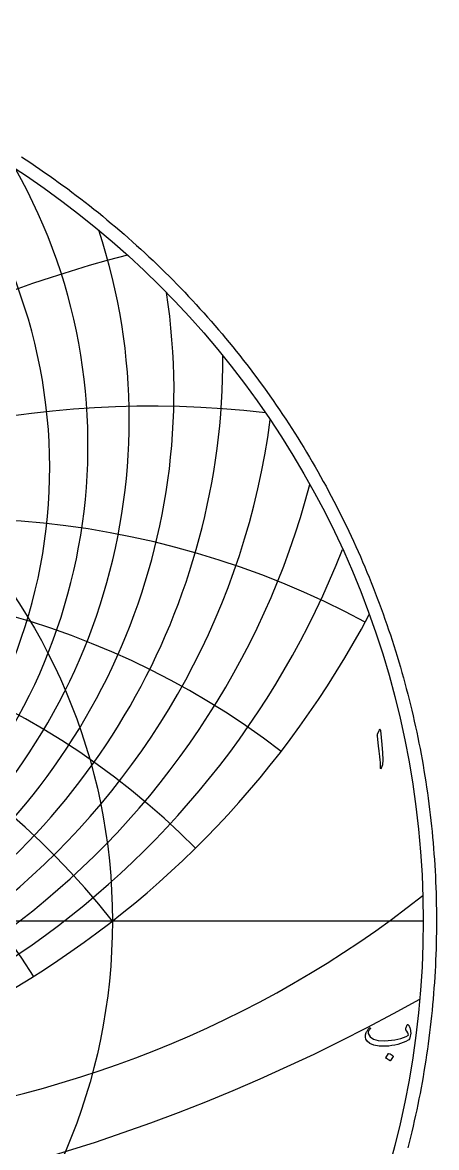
# Model space of a CAD drawing. Header units: millimetres. Extents: x -80 to 80, y -80 to 82.
# Drawn here: x 43.9 to 80.4, y -20 to 79.2 of the extents above; entities that cross this region are included whole.
import ezdxf

# ---------------------------------------------------------------- set-up
doc = ezdxf.new("R2010")
doc.units = ezdxf.units.MM
for name, color, linetype in [('CUT_OUTER', 1, 'Continuous'), ('ENGRAVE', 7, 'Continuous'), ('ENGRAVE_FINE', 8, 'Continuous'), ('TEXT', 5, 'Continuous')]:
    doc.layers.add(name, color=color, linetype=linetype)

msp = doc.modelspace()

# ---------------------------------------------------------------- linework, layer by layer
at = {"layer": 'CUT_OUTER'}
msp.add_lwpolyline([(43.8278, 67.3681), (44.2403, 67.0979), (44.6512, 66.8252), (45.0604, 66.55), (45.4679, 66.2722), (45.8736, 65.992), (46.2777, 65.7093), (46.68, 65.4241), (47.0806, 65.1364), (47.4794, 64.8463), (47.8764, 64.5538), (48.2715, 64.2588), (48.6649, 63.9614), (49.0565, 63.6616), (49.4462, 63.3594), (49.834, 63.0548), (50.22, 62.7479), (50.604, 62.4385), (50.9862, 62.1269), (51.3664, 61.8128), (51.7447, 61.4965), (52.1211, 61.1778), (52.4955, 60.8569), (52.8679, 60.5336), (53.2384, 60.2081), (53.6068, 59.8803), (53.9732, 59.5502), (54.3376, 59.2179), (54.6999, 58.8834), (55.0602, 58.5467), (55.4184, 58.2077), (55.7745, 57.8666), (56.1285, 57.5233), (56.4804, 57.1778), (56.8302, 56.8302), (57.1778, 56.4804), (57.5233, 56.1285), (57.8666, 55.7745), (58.2077, 55.4184), (58.5467, 55.0602), (58.8834, 54.6999), (59.2179, 54.3376), (59.5502, 53.9732), (59.8803, 53.6068), (60.2081, 53.2384), (60.5336, 52.8679), (60.8569, 52.4955), (61.1778, 52.1211), (61.4965, 51.7447), (61.8128, 51.3664), (62.1269, 50.9862), (62.4385, 50.604), (62.7479, 50.22), (63.0548, 49.834), (63.3594, 49.4462), (63.6616, 49.0565), (63.9614, 48.6649), (64.2588, 48.2715), (64.5538, 47.8764), (64.8463, 47.4794), (65.1364, 47.0806), (65.4241, 46.68), (65.7093, 46.2777), (65.992, 45.8736), (66.2722, 45.4679), (66.55, 45.0604), (66.8252, 44.6512), (67.0979, 44.2403), (67.3681, 43.8278), (67.6358, 43.4136), (67.9009, 42.9978), (68.1634, 42.5803), (68.4234, 42.1613), (68.6808, 41.7406), (68.9356, 41.3184), (69.1879, 40.8947), (69.4375, 40.4694), (69.6845, 40.0426), (69.9289, 39.6142), (70.1706, 39.1844), (70.4098, 38.7531), (70.6462, 38.3204), (70.88, 37.8862), (71.1111, 37.4505), (71.3396, 37.0135), (71.5654, 36.5751), (71.7884, 36.1353), (72.0088, 35.6941), (72.2265, 35.2516), (72.4414, 34.8078), (72.6536, 34.3626), (72.8631, 33.9162), (73.0698, 33.4684), (73.2738, 33.0195), (73.475, 32.5692), (73.6735, 32.1178), (73.8692, 31.6651), (74.0621, 31.2113), (74.2522, 30.7563), (74.4395, 30.3001), (74.624, 29.8428), (74.8057, 29.3843), (74.9846, 28.9248), (75.1607, 28.4641), (75.3339, 28.0024), (75.5043, 27.5396), (75.6719, 27.0758), (75.8366, 26.611), (75.9985, 26.1452), (76.1575, 25.6784), (76.3136, 25.2106), (76.4668, 24.7419), (76.6172, 24.2722), (76.7647, 23.8016), (76.9093, 23.3302), (77.051, 22.8578), (77.1898, 22.3846), (77.3257, 21.9106), (77.4587, 21.4357), (77.5888, 20.96), (77.7159, 20.4836), (77.8401, 20.0063), (77.9614, 19.5283), (78.0798, 19.0496), (78.1952, 18.5701), (78.3077, 18.09), (78.4172, 17.6092), (78.5238, 17.1277), (78.6274, 16.6455), (78.728, 16.1628), (78.8257, 15.6794), (78.9204, 15.1954), (79.0122, 14.7109), (79.101, 14.2258), (79.1868, 13.7402), (79.2696, 13.2541), (79.3494, 12.7674), (79.4263, 12.2803), (79.5001, 11.7927), (79.571, 11.3047), (79.6388, 10.8163), (79.7037, 10.3274), (79.7656, 9.8381), (79.8244, 9.3485), (79.8803, 8.8586), (79.9332, 8.3683), (79.983, 7.8776), (80.0298, 7.3867), (80.0736, 6.8955), (80.1144, 6.4041), (80.1522, 5.9124), (80.187, 5.4205), (80.2188, 4.9283), (80.2475, 4.436), (80.2732, 3.9436), (80.2959, 3.4509), (80.3155, 2.9582), (80.3322, 2.4653), (80.3458, 1.9724), (80.3564, 1.4793), (80.3639, 0.9863), (80.3685, 0.4931), (80.37, 0), (80.3685, -0.4931), (80.3639, -0.9863), (80.3564, -1.4793), (80.3458, -1.9724), (80.3322, -2.4653), (80.3155, -2.9582), (80.2959, -3.4509), (80.2732, -3.9436), (80.2475, -4.436), (80.2188, -4.9283), (80.187, -5.4205), (80.1522, -5.9124), (80.1144, -6.4041), (80.0736, -6.8955), (80.0298, -7.3867), (79.983, -7.8776), (79.9332, -8.3683), (79.8803, -8.8586), (79.8244, -9.3485), (79.7656, -9.8381), (79.7037, -10.3274), (79.6388, -10.8163), (79.571, -11.3047), (79.5001, -11.7927), (79.4263, -12.2803), (79.3494, -12.7674), (79.2696, -13.2541), (79.1868, -13.7402), (79.101, -14.2258), (79.0122, -14.7109), (78.9204, -15.1954), (78.8257, -15.6794), (78.728, -16.1628), (78.6274, -16.6455), (78.5238, -17.1277), (78.4172, -17.6092), (78.3077, -18.09), (78.1952, -18.5701), (78.0798, -19.0496), (77.9614, -19.5283), (77.8401, -20.0063)], dxfattribs=at)
at = {"layer": 'ENGRAVE'}
msp.add_lwpolyline([(-79.2, 0), (79.2, 0)], dxfattribs=at)
for radius in [79.2, 51.8435]:
    msp.add_circle((0, 0), radius, dxfattribs=at)
for centre, radius, start, end in [((0, 46.7171), 57.2648, 171.282976, 8.717024), ((0, 66.3566), 84.2078, 207.85457, 332.14543), ((0, -40.5046), 65.7903, 38, 142), ((0, -40.5046), 65.7903, 38, 142), ((20.4816, 76.4384), 94.6048, 275.104441, 308.340697)]:
    msp.add_arc(centre, radius, start, end, dxfattribs=at)
at = {"layer": 'ENGRAVE_FINE'}
for centre, radius, start, end in [((0, 39.9582), 46.3238, 136.887687, 43.112313), ((0, 41.9425), 49.6906, 150.630181, 29.369819), ((0, 44.181), 53.3224, 161.726, 18.274), ((78.4059, -40.5046), 102.3516, 104.268093, 165.713299), ((78.4059, -40.5046), 102.3516, 104.268093, 165.713299), ((0, 49.6048), 61.5739, 179.806229, 0.193771), ((55.2046, -40.5046), 85.8832, 83.232526, 161.756591), ((55.2046, -40.5046), 85.8832, 83.232526, 161.756591), ((0, 52.9121), 66.3197, 187.576547, 352.423453), ((0, 56.7256), 71.5915, 194.768857, 345.231143), ((37.9841, -40.5046), 75.9681, 61.623102, 157.512647), ((37.9841, -40.5046), 75.9681, 61.623102, 157.512647), ((0, 61.1578), 77.5039, 201.500544, 338.499456), ((23.9457, -40.5046), 70.0126, 52.371378, 152.889292), ((23.9457, -40.5046), 70.0126, 52.371378, 152.889292), ((-11.6006, -40.5046), 66.8052, 32.230674, 135.378051), ((-11.6006, -40.5046), 66.8052, 32.230674, 135.378051), ((11.6006, -40.5046), 66.8052, 44.621949, 147.769326), ((11.6006, -40.5046), 66.8052, 44.621949, 147.769326), ((0, 133.2267), 160.7923, 240.613342, 299.386658)]:
    msp.add_arc(centre, radius, start, end, dxfattribs=at)
at = {"layer": 'TEXT'}
for points in [[(75.3115, 16.7758), (75.3592, 16.8682), (75.3976, 16.9007), (75.4267, 16.8732), (75.4464, 16.7858), (75.5613, 15.5617), (75.6296, 14.8104), (75.645, 14.2103), (75.6072, 13.7612), (75.5163, 13.4633), (75.4998, 13.439), (75.4851, 13.4259), (75.4723, 13.424), (75.4613, 13.4334), (75.4526, 13.448), (75.4464, 13.4671), (75.4426, 13.4905), (75.4414, 13.5183), (75.4414, 13.7347), (75.4314, 13.9642), (75.4114, 14.2068), (75.3814, 14.4626), (75.3748, 14.5294), (75.3552, 14.7099), (75.3224, 15.004), (75.2765, 15.4118), (75.1666, 16.3161), (75.1641, 16.3642), (75.1666, 16.4086), (75.1741, 16.4492), (75.1866, 16.486)], [(77.8878, -9.1484), (77.9213, -9.1906), (77.9521, -9.2371), (77.98, -9.288), (78.0052, -9.3432), (78.0275, -9.4026), (78.047, -9.4657), (78.0637, -9.5325), (78.0776, -9.603), (78.0957, -9.7448), (78.1001, -9.8853), (78.0907, -10.0246), (78.0676, -10.1626), (78.0327, -10.2856), (77.9877, -10.3849), (77.9327, -10.4605), (77.8678, -10.5123), (77.6617, -10.6213), (77.4431, -10.7184), (77.212, -10.8037), (76.9685, -10.8771), (76.7124, -10.9379), (76.4439, -10.9857), (76.1629, -11.0204), (75.8693, -11.0419), (75.3191, -11.0363), (74.8676, -10.9595), (74.5148, -10.8115), (74.2606, -10.5923), (74.1563, -10.4208), (74.1082, -10.2363), (74.1163, -10.0386), (74.1806, -9.8279), (74.2023, -9.7824), (74.2275, -9.7361), (74.2561, -9.6888), (74.2881, -9.6405), (74.3235, -9.5913), (74.3624, -9.5412), (74.4047, -9.4902), (74.4504, -9.4382), (74.4657, -9.4235), (74.4817, -9.4144), (74.4982, -9.411), (74.5154, -9.4132), (74.5269, -9.4176), (74.5366, -9.4257), (74.5444, -9.4375), (74.5504, -9.4532), (74.5532, -9.4678), (74.5516, -9.4819), (74.5457, -9.4953), (74.5354, -9.5081), (74.4926, -9.559), (74.4542, -9.6118), (74.4201, -9.6664), (74.3905, -9.723), (74.3702, -9.777), (74.3593, -9.8291), (74.3577, -9.8794), (74.3655, -9.9278), (74.5216, -10.2104), (74.8152, -10.4087), (75.2461, -10.5226), (75.8144, -10.5523), (76.1268, -10.5403), (76.4245, -10.5142), (76.7076, -10.4741), (76.976, -10.4199), (77.23, -10.3517), (77.47, -10.2694), (77.6959, -10.1731), (77.9078, -10.0627), (77.8872, -9.9596), (77.8403, -9.8454), (77.7672, -9.7198), (77.6679, -9.5831), (77.6648, -9.5699), (77.6654, -9.5456), (77.6698, -9.51), (77.6779, -9.4632), (77.6801, -9.4585), (77.6817, -9.4544), (77.6826, -9.451), (77.6829, -9.4482), (77.6992, -9.3845), (77.7229, -9.3133), (77.7541, -9.2346), (77.7928, -9.1484), (77.81, -9.1222), (77.8316, -9.1134), (77.8575, -9.1222), (77.8878, -9.1484)], [(76.1441, -11.6914), (76.1504, -11.6852), (76.1591, -11.6814), (76.1704, -11.6802), (76.1841, -11.6814), (76.2812, -11.7208), (76.3727, -11.7689), (76.4586, -11.8257), (76.5388, -11.8913), (76.5466, -11.9013), (76.5501, -11.9113), (76.5491, -11.9212), (76.5438, -11.9312), (76.309, -12.3109), (76.3003, -12.32), (76.289, -12.3222), (76.2753, -12.3175), (76.259, -12.306), (76.245, -12.296), (76.2228, -12.281), (76.1925, -12.261), (76.1541, -12.236), (76.107, -12.206), (76.0504, -12.1711), (75.9846, -12.1311), (75.9093, -12.0861), (75.8993, -12.0786), (75.8943, -12.0711), (75.8943, -12.0636), (75.8993, -12.0561)]]:
    msp.add_lwpolyline(points, close=True, dxfattribs=at)

doc.saveas('drawing.dxf')
